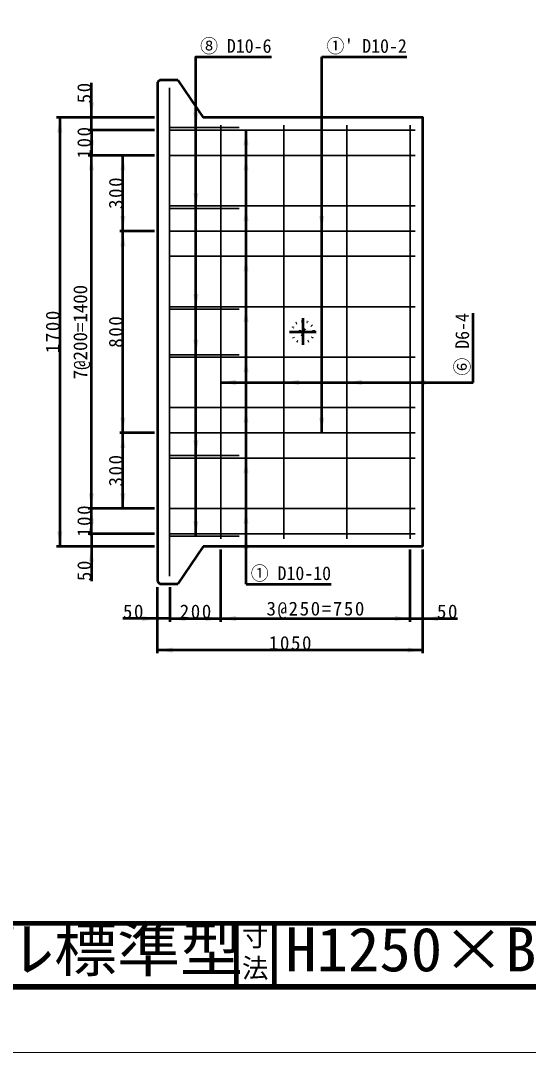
# Model space of a CAD drawing. Units: millimetres, scale not verified, with parts at other scales. Extents: x -2102 to 2102, y -1485 to 1485.
# Drawn here: x 71 to 875, y -1485 to 151 of the extents above; entities that cross this region are included whole.
import ezdxf
from ezdxf.enums import TextEntityAlignment as Align

# ---------------------------------------------------------------- set-up
doc = ezdxf.new("R2010")
doc.units = ezdxf.units.MM
doc.header["$LTSCALE"] = 5
doc.linetypes.add('DOTTED', pattern=[1.75, 0.25, -1.5])
doc.linetypes.add('LONG_DASHED_DOTTED', pattern=[15.25, 12, -1.5, 0.25, -1.5])
doc.layers.add('0-0_V-nasSTD', color=7, linetype='Continuous', lineweight=50)
doc.layers.add('0-1_0', color=7, linetype='Continuous', lineweight=100)
doc.styles.add('ＭＳ ゴシック', font='')
doc.styles.get('ＭＳ ゴシック').set_extended_font_data('MS Gothic')

msp = doc.modelspace()

# ---------------------------------------------------------------- linework, layer by layer
at = {"layer": '0-0_V-nasSTD'}
for p, q in [((547.931, -502.873), (547.931, 93.127)), ((547.931, 93.127), (682.931, 93.127)), ((291.531, 56.527), (287.931, 52.927)), ((287.931, 52.927), (287.931, -738.673)), ((319.931, 56.527), (291.531, 56.527)), ((319.931, 56.527), (359.931, -2.873)), ((282.931, -2.873), (127.931, -2.873)), ((132.931, -2.873), (132.931, -682.873)), ((282.931, -22.873), (177.931, -22.873)), ((182.931, -22.873), (182.931, -62.873)), ((427.931, -742.873), (427.931, -22.873)), ((282.931, -62.873), (177.931, -62.873)), ((182.931, -622.873), (182.931, -62.873)), ((232.931, -182.873), (232.931, -62.873)), ((282.931, -182.873), (227.931, -182.873)), ((232.931, -502.873), (232.931, -182.873)), ((787.931, -422.873), (787.931, -312.873)), ((387.931, -422.873), (787.931, -422.873)), ((282.931, -502.873), (227.931, -502.873)), ((232.931, -622.873), (232.931, -502.873)), ((282.931, -622.873), (177.931, -622.873)), ((182.931, -662.873), (182.931, -622.873)), ((282.931, -662.873), (177.931, -662.873)), ((282.931, -682.873), (127.931, -682.873)), ((359.931, -682.873), (319.931, -742.273)), ((707.931, -682.873), (359.931, -682.873)), ((387.931, -802.273), (387.931, -687.873)), ((687.931, -802.273), (687.931, -687.873)), ((707.931, -852.273), (707.931, -687.873)), ((287.931, -738.673), (291.531, -742.273)), ((287.931, -852.273), (287.931, -747.273)), ((291.531, -742.273), (319.931, -742.273)), ((307.931, -802.273), (307.931, -747.273)), ((427.931, -742.873), (562.931, -742.873)), ((307.931, -797.273), (387.931, -797.273)), ((707.931, -847.273), (287.931, -847.273))]:
    msp.add_line(p, q, dxfattribs=at)
at = {"layer": '0-0_V-nasSTD', "lineweight": 35}
for p, q in [((306.731, 44.127), (306.731, -729.873)), ((387.931, -670.873), (387.931, -14.873)), ((487.931, -670.873), (487.931, -14.873)), ((587.931, -670.873), (587.931, -14.873)), ((687.931, -670.873), (687.931, -14.873)), ((305.931, -18.873), (416.961, -18.873)), ((695.931, -22.873), (307.931, -22.873)), ((695.931, -62.873), (307.931, -62.873)), ((305.931, -146.873), (416.961, -146.873)), ((695.931, -142.873), (307.931, -142.873)), ((695.931, -182.873), (307.931, -182.873)), ((695.931, -222.873), (307.931, -222.873)), ((305.931, -306.873), (416.961, -306.873)), ((695.931, -302.873), (307.931, -302.873)), ((305.931, -378.873), (416.961, -378.873)), ((695.931, -382.873), (307.931, -382.873)), ((695.931, -462.873), (307.931, -462.873)), ((695.931, -502.873), (307.931, -502.873)), ((305.931, -538.873), (416.961, -538.873)), ((695.931, -542.873), (307.931, -542.873)), ((695.931, -622.873), (307.931, -622.873)), ((305.931, -666.873), (416.961, -666.873)), ((695.931, -662.873), (307.931, -662.873))]:
    msp.add_line(p, q, dxfattribs=at)
at = {"layer": '0-0_V-nasSTD', "linetype": 'LONG_DASHED_DOTTED'}
for p, q in [((517.931, -321.073), (517.931, -363.473)), ((496.731, -342.873), (539.131, -342.873))]:
    msp.add_line(p, q, dxfattribs=at)
at = {"layer": '0-0_V-nasSTD', "lineweight": 100}
for p, q in [((412.5, -1280), (412.5, -1380)), ((472.5, -1280), (472.5, -1380)), ((-1997.5, -1380), (1997.5, -1380))]:
    msp.add_line(p, q, dxfattribs=at)
at = {"layer": '0-0_V-nasSTD', "lineweight": 18}
for points in [[(-2102.5, -1485), (-2102.5, 1485), (2102.5, 1485), (2102.5, -1485)], [(-2002.5, -1385), (-2002.5, 1385), (2002.5, 1385), (2002.5, -1385)]]:
    msp.add_lwpolyline(points, close=True, dxfattribs=at)
at = {"layer": '0-0_V-nasSTD'}
for points in [[(348.531, -666.873), (348.531, 93.127), (468.531, 93.127)], [(182.931, -22.873), (182.931, -2.873), (182.931, 52.127)], [(707.931, -682.873), (707.931, -2.873), (359.931, -2.873)], [(182.931, -662.873), (182.931, -682.873), (182.931, -737.873)], [(307.931, -797.273), (287.931, -797.273), (232.931, -797.273)], [(387.931, -797.273), (687.931, -797.273), (707.931, -797.273), (762.931, -797.273)]]:
    msp.add_lwpolyline(points, dxfattribs=at)
at = {"layer": '0-0_V-nasSTD', "linetype": 'DOTTED'}
for radius in [17.2, 5]:
    msp.add_circle((517.931, -342.873), radius, dxfattribs=at)
at = {"layer": '0-0_V-nasSTD'}
for points in [[(178.931, 21.127), (182.931, -2.873), (182.931, 21.127)], [(182.931, -2.873), (182.931, 21.127), (186.931, 21.127)], [(344.531, 5.127), (348.531, -18.873), (348.531, 5.127)], [(348.531, -18.873), (348.531, 5.127), (352.531, 5.127)], [(128.931, -26.873), (132.931, -26.873), (132.931, -2.873)], [(132.931, -26.873), (132.931, -2.873), (136.931, -26.873)], [(178.931, -46.873), (182.931, -46.873), (182.931, -22.873)], [(182.931, -46.873), (182.931, -22.873), (186.931, -46.873)], [(423.931, -46.873), (427.931, -46.873), (427.931, -22.873)], [(427.931, -46.873), (427.931, -22.873), (431.931, -46.873)], [(178.931, -38.873), (182.931, -62.873), (182.931, -38.873)], [(182.931, -62.873), (182.931, -38.873), (186.931, -38.873)], [(178.931, -86.873), (182.931, -86.873), (182.931, -62.873)], [(182.931, -86.873), (182.931, -62.873), (186.931, -86.873)], [(228.931, -86.873), (232.931, -86.873), (232.931, -62.873)], [(232.931, -86.873), (232.931, -62.873), (236.931, -86.873)], [(423.931, -86.873), (427.931, -86.873), (427.931, -62.873)], [(427.931, -86.873), (427.931, -62.873), (431.931, -86.873)], [(344.531, -122.873), (348.531, -146.873), (348.531, -122.873)], [(348.531, -146.873), (348.531, -122.873), (352.531, -122.873)], [(423.931, -166.873), (427.931, -166.873), (427.931, -142.873)], [(427.931, -166.873), (427.931, -142.873), (431.931, -166.873)], [(228.931, -158.873), (232.931, -182.873), (232.931, -158.873)], [(232.931, -182.873), (232.931, -158.873), (236.931, -158.873)], [(543.931, -158.873), (547.931, -182.873), (547.931, -158.873)], [(547.931, -182.873), (547.931, -158.873), (551.931, -158.873)], [(228.931, -206.873), (232.931, -206.873), (232.931, -182.873)], [(232.931, -206.873), (232.931, -182.873), (236.931, -206.873)], [(423.931, -246.873), (427.931, -246.873), (427.931, -222.873)], [(427.931, -246.873), (427.931, -222.873), (431.931, -246.873)], [(344.531, -282.873), (348.531, -306.873), (348.531, -282.873)], [(348.531, -306.873), (348.531, -282.873), (352.531, -282.873)], [(423.931, -326.873), (427.931, -326.873), (427.931, -302.873)], [(427.931, -326.873), (427.931, -302.873), (431.931, -326.873)], [(344.531, -354.873), (348.531, -378.873), (348.531, -354.873)], [(348.531, -378.873), (348.531, -354.873), (352.531, -354.873)], [(423.931, -406.873), (427.931, -406.873), (427.931, -382.873)], [(427.931, -406.873), (427.931, -382.873), (431.931, -406.873)], [(387.931, -422.873), (411.931, -422.873), (411.931, -418.873)], [(387.931, -422.873), (411.931, -426.873), (411.931, -422.873)], [(487.931, -422.873), (511.931, -422.873), (511.931, -418.873)], [(487.931, -422.873), (511.931, -426.873), (511.931, -422.873)], [(587.931, -422.873), (611.931, -422.873), (611.931, -418.873)], [(587.931, -422.873), (611.931, -426.873), (611.931, -422.873)], [(687.931, -422.873), (711.931, -422.873), (711.931, -418.873)], [(687.931, -422.873), (711.931, -426.873), (711.931, -422.873)], [(423.931, -486.873), (427.931, -486.873), (427.931, -462.873)], [(427.931, -486.873), (427.931, -462.873), (431.931, -486.873)], [(228.931, -478.873), (232.931, -502.873), (232.931, -478.873)], [(232.931, -502.873), (232.931, -478.873), (236.931, -478.873)], [(543.931, -478.873), (547.931, -502.873), (547.931, -478.873)], [(547.931, -502.873), (547.931, -478.873), (551.931, -478.873)], [(228.931, -526.873), (232.931, -526.873), (232.931, -502.873)], [(232.931, -526.873), (232.931, -502.873), (236.931, -526.873)], [(344.531, -514.873), (348.531, -538.873), (348.531, -514.873)], [(348.531, -538.873), (348.531, -514.873), (352.531, -514.873)], [(423.931, -566.873), (427.931, -566.873), (427.931, -542.873)], [(427.931, -566.873), (427.931, -542.873), (431.931, -566.873)], [(178.931, -598.873), (182.931, -622.873), (182.931, -598.873)], [(182.931, -622.873), (182.931, -598.873), (186.931, -598.873)], [(228.931, -598.873), (232.931, -622.873), (232.931, -598.873)], [(232.931, -622.873), (232.931, -598.873), (236.931, -598.873)], [(178.931, -646.873), (182.931, -646.873), (182.931, -622.873)], [(182.931, -646.873), (182.931, -622.873), (186.931, -646.873)], [(423.931, -646.873), (427.931, -646.873), (427.931, -622.873)], [(427.931, -646.873), (427.931, -622.873), (431.931, -646.873)], [(178.931, -638.873), (182.931, -662.873), (182.931, -638.873)], [(182.931, -662.873), (182.931, -638.873), (186.931, -638.873)], [(344.531, -642.873), (348.531, -666.873), (348.531, -642.873)], [(348.531, -666.873), (348.531, -642.873), (352.531, -642.873)], [(128.931, -658.873), (132.931, -682.873), (132.931, -658.873)], [(132.931, -682.873), (132.931, -658.873), (136.931, -658.873)], [(423.931, -686.873), (427.931, -686.873), (427.931, -662.873)], [(427.931, -686.873), (427.931, -662.873), (431.931, -686.873)], [(178.931, -706.873), (182.931, -706.873), (182.931, -682.873)], [(182.931, -706.873), (182.931, -682.873), (186.931, -706.873)], [(263.931, -797.273), (263.931, -793.273), (287.931, -797.273)], [(263.931, -801.273), (263.931, -797.273), (287.931, -797.273)], [(307.931, -797.273), (331.931, -797.273), (331.931, -793.273)], [(307.931, -797.273), (331.931, -801.273), (331.931, -797.273)], [(363.931, -797.273), (363.931, -793.273), (387.931, -797.273)], [(363.931, -801.273), (363.931, -797.273), (387.931, -797.273)], [(387.931, -797.273), (411.931, -797.273), (411.931, -793.273)], [(387.931, -797.273), (411.931, -801.273), (411.931, -797.273)], [(663.931, -797.273), (663.931, -793.273), (687.931, -797.273)], [(663.931, -801.273), (663.931, -797.273), (687.931, -797.273)], [(707.931, -797.273), (731.931, -797.273), (731.931, -793.273)], [(707.931, -797.273), (731.931, -801.273), (731.931, -797.273)], [(287.931, -847.273), (311.931, -847.273), (311.931, -843.273)], [(287.931, -847.273), (311.931, -851.273), (311.931, -847.273)], [(683.931, -847.273), (683.931, -843.273), (707.931, -847.273)], [(683.931, -851.273), (683.931, -847.273), (707.931, -847.273)]]:
    msp.add_solid(points, dxfattribs=at)
at = {"layer": '0-1_0'}
msp.add_line((-1997.5, -1280), (1997.5, -1280), dxfattribs=at)

# ---------------------------------------------------------------- texts
at = {"layer": '0-0_V-nasSTD', "style": 'ＭＳ ゴシック'}
for s, height, width, p in [('⑧ D10-6', 21.85, 0.95, (355.261, 93.127)), ("①' D10-2", 21.85, 0.95, (555.502, 93.127)), ('① D10-10', 21.85, 0.95, (435.502, -742.873)), ('1stタッチウォール標準型', 69.65, 1.05, (-723.75, -1377.53)), ('H1250×B1050×L1997×t80', 69.65, 1.05, (490, -1377.492))]:
    msp.add_text(s, height=height, dxfattribs=dict(at, width=width)).set_placement(p, align=Align.BOTTOM_LEFT)
msp.add_text('7@200=1400', height=21.99, rotation=90, dxfattribs=at).set_placement((182.931, -417.873), align=Align.BOTTOM_LEFT)
at = {"layer": '0-0_V-nasSTD', "style": 'ＭＳ ゴシック', "width": 0.95}
msp.add_text('⑥ D6-4', height=21.85, rotation=90, dxfattribs=at).set_placement((787.931, -411.984), align=Align.BOTTOM_LEFT)
at = {"layer": '0-0_V-nasSTD', "style": 'ＭＳ ゴシック'}
for s, p in [('寸', (421.482, -1326.001)), ('法', (421.476, -1375.99))]:
    msp.add_text(s, height=30.79, dxfattribs=at).set_placement(p, align=Align.BOTTOM_LEFT)
at = {"layer": '0-0_V-nasSTD', "char_height": 21.99, "attachment_point": 7, "rotation": 90, "style": 'ＭＳ ゴシック'}
for s, insert in [('\\T1.17;50', (182.931, 19.627)), ('\\T1.17;100', (182.931, -67.873)), ('\\T1.17;300', (232.931, -147.873)), ('\\T1.17;1700', (132.931, -376.623)), ('\\T1.17;800', (232.931, -367.873)), ('\\T1.17;300', (232.931, -587.873)), ('\\T1.17;100', (182.931, -667.873)), ('\\T1.17;50', (182.931, -737.873))]:
    msp.add_mtext(s, dxfattribs=dict(at, insert=insert))
at = {"layer": '0-0_V-nasSTD', "char_height": 21.99, "attachment_point": 7, "style": 'ＭＳ ゴシック'}
for s, insert in [('\\T1.17;50', (232.931, -797.273)), ('\\T1.17;200', (322.931, -797.273)), ('\\T1.17;3@250=750', (460.431, -797.273)), ('\\T1.17;50', (730.431, -797.273)), ('\\T1.17;1050', (464.181, -847.273))]:
    msp.add_mtext(s, dxfattribs=dict(at, insert=insert))

doc.saveas('drawing.dxf')
